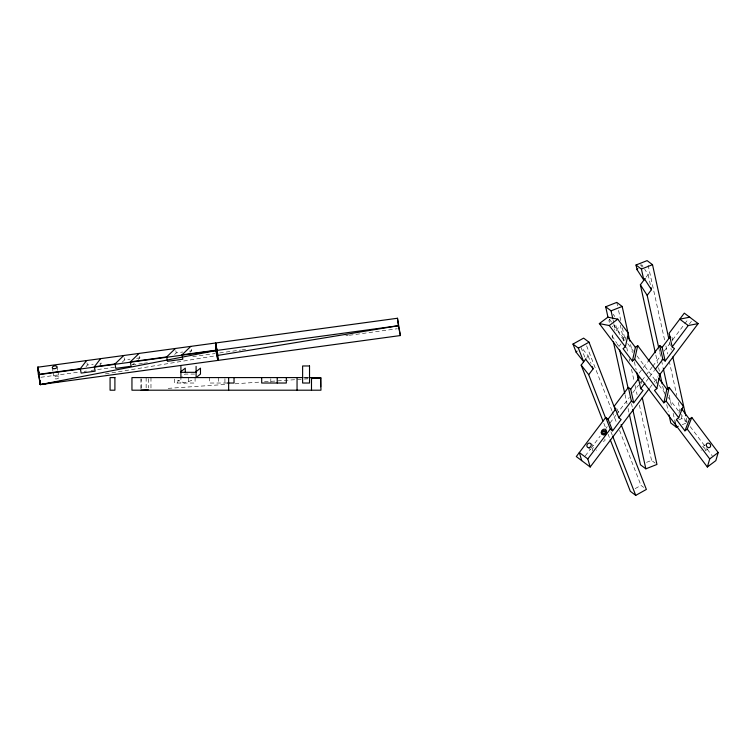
<?xml version="1.0" encoding="UTF-8"?>
<svg xmlns="http://www.w3.org/2000/svg" width="756" height="756" viewBox="0 0 756 756"><rect width="100%" height="100%" fill="white"/><g stroke="black" fill="none" stroke-linecap="round" stroke-linejoin="round"><path stroke-width="0.57" stroke-dasharray="3.78 2.83" d="M141.164 387.97L141.164 379.011M624.796 340.682L626.044 334.993M655.991 383.585L657.493 376.753M678.86 413.154L680.513 408.92M605.093 440.294L604.819 438.962M640.228 265.403L640.767 264.704M609.96 319.278L608.778 320.846L610.479 323.483M613.201 314.978L613.494 314.581L614.779 316.556M646.182 277.093L648.109 274.522L644.707 269.259M586.817 357.626L588.121 355.906L581.525 347.533M612.625 338.301L612.114 336.004L614.165 333.283M616.064 330.759L619.807 325.789M618.928 346.531L620.997 343.791M623.057 341.05L623.653 340.266L620.317 325.108M639.094 373.171L642.543 368.588M643.233 367.662L647.382 362.162M585.248 455.896L590.219 449.291M590.937 448.355L600.169 436.089M605.858 428.539L607.276 426.649M610.12 422.878L615.8 415.327M616.509 414.382L629.304 397.401M632.857 392.685L638.537 385.135M639.245 384.19L641.381 381.364M642.09 380.419L652.041 367.208M652.749 366.263L660.564 355.887M664.118 351.162L669.797 343.621M672.642 339.841L684.01 324.749M684.719 323.804L688.272 319.089M646.248 381.326L649.007 377.66M649.697 376.743L654.535 370.317M689.349 324.088L691.409 321.347M649.867 387.752L653.42 383.027M654.129 382.092L657.682 377.367M85.986 366.802L87.365 365.006L93.215 364.212M100.009 364.893L101.398 363.097L99.055 363.419M604.791 440.776L603.156 441.324M122.16 362.237L124.542 359.941L130.023 359.195M132.744 364.742L134.332 363.211M138.301 359.383L139.888 357.853L139.076 353.458M174.636 354.432L176.224 352.901L182.801 352.003M189.983 352.343L191.58 350.812L190.966 347.514M702.617 446.768L705.31 444.736M705.339 450.746L708.041 448.714M635.172 488.612L640.975 485.371L643.668 487.403M674.824 421.404L677.848 420.213M678.86 419.816L681.884 418.616L687.28 422.68M682.233 424.674L686.268 423.076M646.512 462.379L651.559 460.385L655.15 463.088M191.816 380.306L184.719 383.027L177.622 380.306L179.919 380.306M105.415 373.899L215.838 355.736M136.6 358.306L139.888 357.853M189.387 351.115L191.58 350.812M40.862 377.272L79.749 372.009M84.096 371.385L86.43 371.073M91.107 370.431L114.78 367.236M132.206 364.846L142.799 363.419M143.687 363.277L147.467 362.776M192.761 356.596L215.186 353.553M219.637 352.929L240.673 350.066M241.844 349.915L246.513 349.272M345.842 335.749L348.176 335.428M349.348 335.277L397.25 328.747M168.172 388.357L226.894 384.35M235.116 383.793L259.78 382.101M264.477 381.78L303.232 379.134M304.413 379.058L307.928 378.813M194.623 374.078L185.277 374.078L180.911 377.594L180.911 383.027M304.148 377.584L308.155 377.594M304.413 377.934L307.928 377.934M178.029 381.062L177.622 383.027M227.206 383.027L209.403 383.027L209.403 377.594M590.417 443.385L595.076 446.89M587.695 447.363L592.184 450.746M609.26 319.089L612.814 323.804M613.522 324.749L624.891 339.841M627.735 343.621L633.415 351.162M636.968 355.887L658.278 384.19M658.996 385.135L664.675 392.685M668.228 397.401L686.703 421.933M690.256 426.649L706.595 448.355M707.304 449.291L712.284 455.896M641.721 264.647L642.997 266.622M623.653 340.266L616.83 329.739L615.403 323.237M612.19 326.11L612.615 326.772M614.316 329.399L614.741 330.06M612.114 336.004L616.802 343.243M617.227 343.895L618.502 345.87M617.019 408.92L618.673 413.154M586.609 345.813L611.869 410.65M612.294 411.746L616.575 422.736M619.57 430.429L640.975 485.371M588.121 355.906L591.05 363.428M580.995 347.41L584.766 357.087M610.942 431.742L612.228 435.031M603.836 423.284L605.547 427.669M608.107 434.256L609.393 437.544M671.99 337.27L672.991 341.825M669.514 341.948L671.29 350.019M686.268 418.068L687.024 421.527M648.128 265.233L664.883 341.343M665.894 345.964L667.671 354.035M669.192 360.952L676.809 395.549M678.33 402.466L680.107 410.546M681.383 416.31L681.884 418.616M648.109 274.522L650.5 285.343M641.532 265.072L642.014 267.237M659.034 349.168L659.544 351.464M659.79 352.608L661.302 359.478M661.557 360.631L663.069 367.501M669.117 394.991L671.385 405.301M673.152 413.324L674.919 421.338M655.83 355.055L657.607 363.116M658.618 367.728L659.374 371.177M662.672 386.155L664.448 394.216M666.726 404.573L668.247 411.491M641.031 381.308L641.532 383.585M630.561 344.509L632.337 352.579M634.36 361.803L636.136 369.882M616.783 302.391L617.548 305.849M618.559 310.461L620.846 320.837M622.368 327.764L625.165 340.446M626.686 347.363L627.697 351.975M629.219 358.902L629.729 361.207M631.506 369.278L634.048 380.807M635.059 385.418L637.091 394.651M639.378 405.027L651.559 460.385M613.088 319.968L613.844 323.388M614.089 324.532L615.346 330.24M631.506 403.685L632.262 407.115M625.014 394.641L627.045 403.836M628.056 408.438L629.068 413.031M175.817 350.708L176.224 352.901M124.135 357.749L124.542 359.941M86.968 362.814L87.365 365.006M57.05 366.915L57.673 370.317M57.881 371.451L58.93 377.121A2.419 1.37 -10.5 0 1 55.519 378.898A2.419 1.37 -10.5 0 1 55.207 376.535A2.419 1.37 -10.5 0 1 58.93 377.121M52.287 367.709L52.911 371.111M53.118 372.245L54.167 377.915M270.799 378.68L270.799 383.027M224.929 378.68L224.929 383.027M218.512 377.594L218.512 383.027M195.095 377.594L195.095 383.027L174.343 383.027L174.343 377.594M188.528 377.594L188.528 383.027M150.973 377.594L150.973 390.2M148.554 378.737L148.554 387.913M146.144 377.594L146.144 387.913M140.985 378.699L140.985 390.2M596.484 449.896A2.419 2.041 -53 0 1 596.286 450.349M592.534 450.841A2.419 2.041 -53 0 1 594.367 447.193M701.247 450.349A2.419 2.041 53 0 1 701.039 449.896M703.165 447.193A2.419 2.041 53 0 1 704.998 450.841"/><path stroke-width="1.13" d="M625.363 346.9L628.368 333.235L617.765 319.155L607.833 317.199L599.347 323.587L707.351 467.01L715.828 460.621L718.2 452.532L691.778 417.444L689.453 419.202L684.927 430.835L676.384 419.504L678.708 417.756L683.244 406.114L669.164 387.412L666.839 389.16L663.834 402.825L654.488 390.417L656.813 388.669L659.818 375.004L637.705 345.643L635.39 347.391L632.375 361.056L623.038 348.648L625.363 346.9L609.279 325.543L599.347 323.587M632.375 361.056L634.7 359.308L637.705 345.643M663.834 402.825L666.149 401.077L669.164 387.412M707.351 467.01L709.714 458.92L718.2 452.532M684.927 430.835L687.251 429.087L691.778 417.444M668.758 338.49L652.513 264.685L647.117 260.622L636.013 265.006L641.409 269.07L643.857 280.183L637.034 269.656L637.837 268.588M615.545 410.31L589.009 342.185L583.613 338.121L572.982 344.065L578.368 348.129L583.689 361.784L576.148 352.211L576.979 351.115M655.32 352.75L640.37 284.804L645.208 278.378M602.976 421.083L581.175 365.12L585.947 358.779M658.788 348.025L647.183 295.331L651.445 289.68L650.973 287.507M605.811 418.578L588.716 374.692L593.148 368.805L592.307 366.66M637.705 375.004L640.719 388.669L643.044 390.417L633.698 402.825L630.693 389.16L628.368 387.412L614.288 406.114L618.814 417.756L621.139 419.504L612.606 430.835L608.07 419.202L605.754 417.444L576.299 456.558L590.181 467.01L649.158 388.688M648.072 361.245L659.818 345.643L662.143 347.391L665.148 361.056L674.494 348.648L672.169 346.9L669.164 333.235L684.303 313.135L698.175 323.587L659.1 375.486M608.07 419.202L615.951 408.741M630.693 389.16L639.368 377.641M662.143 347.391L670.147 336.76M590.181 467.01L587.818 458.92L610.281 429.087L605.754 417.444M618.814 417.756L631.373 401.077L628.368 387.412M640.719 388.669L644.859 383.169M655.225 369.4L662.832 359.308L659.818 345.643M672.169 346.9L688.253 325.543L698.175 323.587M50.775 382.886L40.314 384.606L37.8 367.199L397.486 318.257L400.378 335.551L40.314 384.606L38.433 374.39L80.334 368.682L86.562 360.612M80.334 368.682L81.147 373.086L95.171 371.168L94.358 366.773L100.586 358.703M94.358 366.773L114.997 363.967L123.729 355.547M114.997 363.967L115.81 368.361L131.157 366.273L130.344 361.869L139.076 353.458M130.344 361.869L166.679 356.917L175.411 348.507M166.679 356.917L167.492 361.321L182.839 359.232L182.026 354.829L190.767 346.418M180.911 371.65L185.277 368.134L185.277 372.094M196.097 371.65L200.472 368.134L200.472 374.078L196.097 377.594L196.097 366.376M609.279 325.543L617.765 319.155M578.368 348.129L589.009 342.185M610.243 439.737L630.343 491.315L635.73 495.378L646.371 489.434L621.111 424.598M641.409 269.07L652.513 264.685M608.06 317.605L605.679 306.775L616.783 302.391L622.179 306.454L629.795 341.05M605.679 306.775L611.075 310.839L622.179 306.454M669.013 414.94L670.78 423.001L676.176 427.064L678.198 426.271M629.323 414.184L640.455 464.77L645.851 468.833L656.955 464.449L642.231 397.552M689.689 317.199L679.767 319.155L688.253 325.543M216.121 350.557L218.049 360.385L217.53 353.232L215.536 343.044L216.121 350.557L40.314 384.606L39.964 380.504M53.1 382.498L55.424 382.12M57.749 381.733L60.083 381.355M217 355.547L398.336 325.732L397.486 318.257M182.026 354.829L215.904 350.217L215.64 343.026L217.53 353.232L217.794 360.423L215.904 350.217M141.164 390.2L148.204 389.727M311.453 378.576L320.846 377.934L320.95 390.2L131.95 390.2L131.95 377.594L302.976 377.584M180.911 372.321L196.097 372.321M308.845 377.584L320.846 377.934L311.453 377.934M227.386 383.027L234.039 383.027L234.039 377.594M662.832 359.308L665.148 361.056M631.373 401.077L633.698 402.825M610.281 429.087L612.606 430.835M587.818 458.92L579.332 452.532L581.695 460.621M585.607 359.242L593.148 368.805M581.175 365.12L588.716 374.692M627.376 336.76L635.39 347.391M658.835 378.529L666.839 389.16M681.581 408.741L689.453 419.202M634.7 359.308L656.813 388.669M666.149 401.077L678.708 417.756M687.251 429.087L709.714 458.92M644.632 279.144L651.445 289.68M640.37 284.804L647.183 295.331M612.653 436.127L635.73 495.378M572.982 344.065L576.148 352.211M672.812 356.945L685.758 415.762M663.324 368.644L667.86 389.264M675.174 422.481L676.176 427.064M636.013 265.006L637.034 269.656M659.884 373.483L662.162 383.85M636.647 372.188L638.423 380.259M611.075 310.839L612.832 318.824M619.684 349.962L627.99 387.677M632.763 409.393L645.851 468.833M613.381 341.75L624.768 393.489M400.378 335.551L398.336 325.732L38.48 374.721L37.98 367.17M38.613 370.582L39.028 372.859M37.8 367.199L38.849 372.888M40.068 380.495L40.314 384.606L40.163 380.495M38.169 367.208L38.433 374.39M320.582 377.594L320.667 386.76M311.491 377.594L311.491 390.2M297.051 377.594L297.051 390.2M286.326 377.594L286.326 383.027L261.689 383.027L261.689 377.594M277.216 377.594L277.216 383.027M228.643 377.594L228.643 390.2M180.911 366.376L180.911 377.594M604.649 434.823A2.627 2.145 0 0 1 601.294 432.857A2.627 2.145 0 0 1 604.403 430.646A2.627 2.145 0 0 1 606.303 433.642M309.525 365.97L302.617 365.97L302.617 383.027L309.525 383.027L309.525 365.97M114.903 377.594L110.074 377.594L110.074 390.2L114.903 390.2L114.903 377.594M589.642 447.448A2.419 2.041 -53 0 0 590.587 443.507A2.419 2.041 -53 0 0 586.939 445.161A2.419 2.041 -53 0 0 589.642 447.448M603.203 433.651A1.295 1.058 0 0 0 605.206 432.819A1.295 1.058 0 0 0 603.326 431.818A1.295 1.058 0 0 0 603.203 433.651M604.696 434.256A2.854 2.41 -53 0 0 605.65 429.588A2.854 2.41 -53 0 0 601.398 431.714A2.854 2.41 -53 0 0 604.696 434.256M706.321 445.35A2.419 2.041 53 0 0 709.837 447.363A2.419 2.041 53 0 0 709.27 443.403A2.419 2.041 53 0 0 706.321 445.35M53.629 368.692A2.419 1.37 -10.5 0 0 57.05 366.915A2.419 1.37 -10.5 0 0 53.317 366.329A2.419 1.37 -10.5 0 0 53.629 368.692"/></g></svg>
